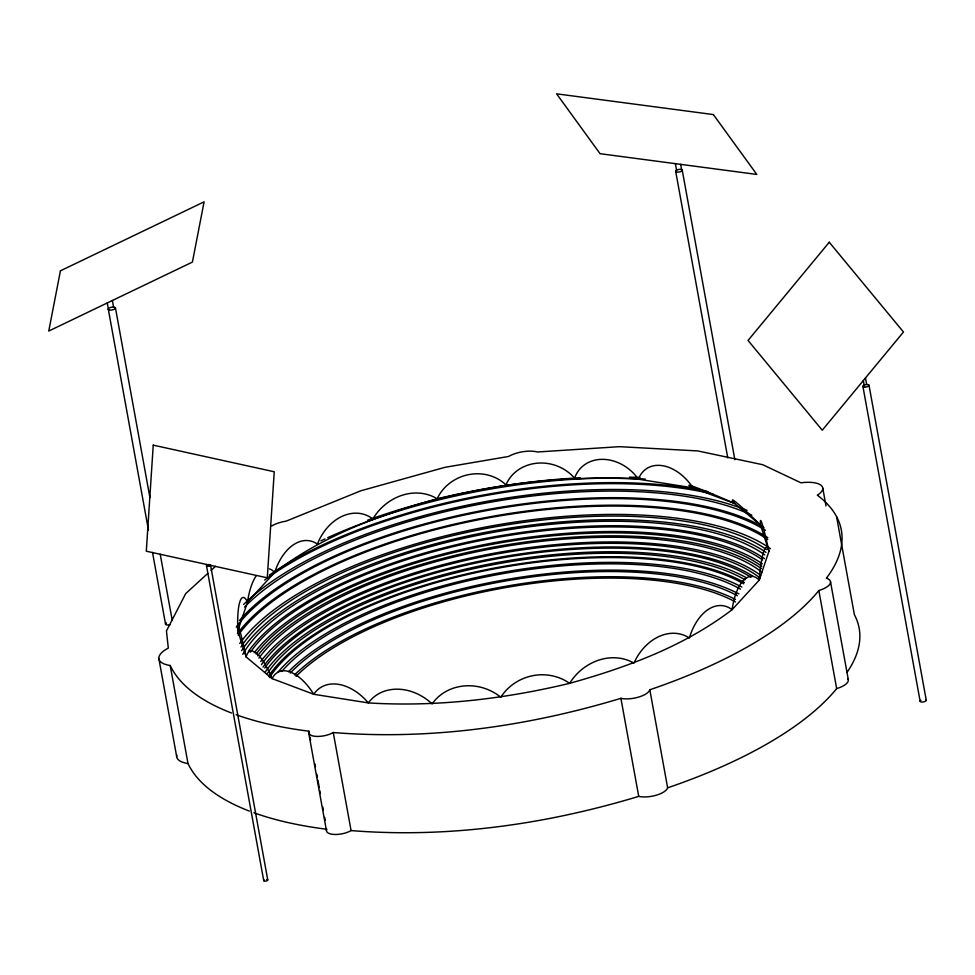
<?xml version="1.0" encoding="UTF-8"?>
<svg xmlns="http://www.w3.org/2000/svg" width="975" height="975" viewBox="0 0 975 975"><rect width="100%" height="100%" fill="white"/><g stroke="black" fill="none" stroke-linecap="round" stroke-linejoin="round"><path stroke-width="1.46" d="M207.76 573.398L185.677 593.641L166.445 630.935L168.309 648.095A29.36 11.371 -10.3 0 0 170.186 665.498L188.004 763.547A342.944 132.893 -10.3 0 0 249.344 811.078M211.075 570.363L215.499 566.304M271.806 525.903A20.304 7.873 -10.3 0 1 286.284 521.101L360.823 490.791L445.063 467.305L508.609 456.471A19.744 7.654 -10.3 0 1 537.371 451.998L619.478 446.672L697.747 450.925L762.767 464.722L800.999 482.82A22.913 8.885 -10.3 0 1 820.889 485.148A22.913 8.885 -10.3 0 1 817.33 495.178A295.986 114.697 -10.3 0 1 826.41 578.187A18.013 6.983 -10.3 0 1 818.842 590.545A333.767 129.334 -10.3 0 1 649.813 689.764A17.404 6.74 -10.3 0 1 638.552 697.113A17.404 6.74 -10.3 0 1 620.904 698.319C528.121 726.363 430.121 740.342 333.255 732.53A14.296 5.545 -10.3 0 1 316.192 736.393A14.296 5.545 -10.3 0 1 309.002 731.213A342.944 132.893 -10.3 0 1 236.096 714.724M847.933 678.697A18.013 6.983 -10.3 0 1 836.66 688.606A333.767 129.334 -10.3 0 1 667.631 787.812A17.404 6.74 -10.3 0 1 656.37 795.173A17.404 6.74 -10.3 0 1 638.723 796.38C545.951 824.411 447.939 838.402 351.073 830.578A14.296 5.545 -10.3 0 1 334.011 834.442A14.296 5.545 -10.3 0 1 326.832 829.262A342.944 132.893 -10.3 0 1 253.914 812.772M869.017 385.32A3.108 1.207 -10.3 0 1 864.52 387.124A3.108 1.207 -10.3 0 1 864.35 385.04A3.108 1.207 -10.3 0 1 869.017 385.32L926.25 700.221M865.471 377.971L866.665 384.528M863.326 380.567L864.52 387.124M862.899 386.332L920.132 701.244M836.562 516.628L854.38 614.689A295.986 114.697 -10.3 0 1 847.165 672.177M822.766 488.122L826.008 505.952M830.493 581.697L848.323 679.758M818.842 590.545L836.66 688.606M682.244 170.186A3.327 1.292 -10.3 0 1 677.406 172.136A3.327 1.292 -10.3 0 1 677.223 169.894A3.327 1.292 -10.3 0 1 682.244 170.186L734.858 459.725M680.66 164.361L681.854 170.918M675.37 163.654L676.565 170.211M675.675 171.283L727.752 457.836M649.825 689.764L667.643 787.824M620.904 698.319L638.723 796.38M333.255 732.53L351.073 830.578M309.002 731.213L309.55 734.175M310.087 737.149L310.623 740.122M314.949 763.888L315.486 766.862M316.838 774.296L317.375 777.27M317.923 780.232L319.264 787.666M319.812 790.64L320.348 793.601M322.774 806.983L323.322 809.945M324.663 817.379L325.211 820.353M308.624 732.493L326.442 830.554M267.759 879.974L210.527 565.073A2.047 0.792 -10.3 0 1 208.406 566.219A2.047 0.792 -10.3 0 1 206.517 565.597A2.047 0.792 -10.3 0 1 208.979 564.549M209.43 565.098L209.576 565.927M206.59 564.464L206.737 565.293M206.493 565.744L263.725 880.644M115.464 307.978A3.632 1.402 -10.3 0 1 110.187 310.087A3.632 1.402 -10.3 0 1 109.992 307.649A3.632 1.402 -10.3 0 1 115.464 307.978L149.906 497.518M160.217 554.227L172.148 619.893M112.381 300.495L113.575 307.052M107.262 302.957L108.457 309.514M108.298 309.173L148.444 530.047M152.514 552.435L165.531 624.073M158.852 658.564L176.682 756.624M239.46 620.466A293.512 113.734 -10.3 0 1 491.888 508.767A293.512 113.734 -10.3 0 1 764.01 527.572M244.53 607.047A293.512 113.734 -10.3 0 1 487.817 502.686A293.512 113.734 -10.3 0 1 751.822 515.202M236.218 627.083A291.293 112.881 -10.3 0 1 487.914 510.352A291.293 112.881 -10.3 0 1 765.436 530.339M231.526 713.017A342.944 132.893 -10.3 0 1 170.186 665.498M269.38 568.888A46.922 19.695 -89.1 0 1 274.682 572.423C322.579 535.848 379.616 514.849 437.141 498.798C502.978 483.003 570.692 475.044 638.406 479.212A41.23 28.202 56.5 0 1 692.993 487.853A37.879 1.438 23.3 0 1 697.149 487.89A37.879 1.438 23.3 0 1 734.662 503.514L760.573 525.159L768.946 551.277A47.751 6.484 -88 0 0 759.233 580.125A47.336 19.866 -89.1 0 0 732.079 609.704C684.182 646.279 627.132 667.278 569.619 683.341C503.77 699.124 436.069 707.082 368.355 702.914A47.178 32.273 56.5 0 0 313.755 694.285L272.086 678.612A46.69 13.236 72.6 0 0 246.188 656.979A46.751 2.194 78.6 0 0 237.803 630.849L247.528 602.014A46.922 19.695 -89.1 0 1 256.023 576.054M188.004 763.547A29.36 11.371 -10.3 0 1 176.804 754.918M269.344 575.067A299.715 116.147 -10.3 0 1 707.838 491.656M243.592 604.476A297.314 115.221 -10.3 0 1 747.021 510.413M264.664 580.028A297.314 115.221 -10.3 0 1 713.164 494.179M257.619 655.773A275.742 106.848 -10.3 0 1 501.077 545.805A275.742 106.848 -10.3 0 1 761.231 568.51M256.084 654.103A275.742 106.848 -10.3 0 1 500.297 542.856A275.742 106.848 -10.3 0 1 761.78 566.304M258.936 658.101A272.427 105.568 -10.3 0 1 502.844 546.804A272.427 105.568 -10.3 0 1 761.828 572.167M260.752 661.501A272.427 105.568 -10.3 0 1 502.649 551.692A272.427 105.568 -10.3 0 1 760.622 575.299M261.446 664.682A269.197 104.313 -10.3 0 1 502.064 553.057A269.197 104.313 -10.3 0 1 760.147 578.126M237.425 633.677A291.293 112.881 -10.3 0 1 490.462 516.689A291.293 112.881 -10.3 0 1 767.837 537.712M238.266 635.127A289.222 112.076 -10.3 0 1 490.803 517.445A289.222 112.076 -10.3 0 1 767.727 539.492M239.777 643.476A289.222 112.076 -10.3 0 1 493.703 525.549A289.222 112.076 -10.3 0 1 770.421 548.657M240.971 647.034A285.309 110.565 -10.3 0 1 489.145 527.914A285.309 110.565 -10.3 0 1 766.472 549.534M241.629 650.666A285.309 110.565 -10.3 0 1 488.487 531.789A285.309 110.565 -10.3 0 1 765.997 552.386M242.775 654.322A281.665 109.151 -10.3 0 1 486.72 533.569A281.665 109.151 -10.3 0 1 764.79 554.921M248.406 651.373A281.665 109.151 -10.3 0 1 494.947 536.701A281.665 109.151 -10.3 0 1 764.473 558.626M250.465 652.117A278.862 108.067 -10.3 0 1 494.922 537.81A278.862 108.067 -10.3 0 1 762.608 559.93M254.243 652.738A278.862 108.067 -10.3 0 1 499.163 541.832A278.862 108.067 -10.3 0 1 762.365 563.794M266.699 879.462A2.047 0.792 -10.3 0 1 267.43 880.486A2.047 0.792 -10.3 0 1 264.493 881.132A2.047 0.792 -10.3 0 1 264.274 879.986M296.034 676.358A251.111 97.305 -10.3 0 1 510.522 586.743A251.111 97.305 -10.3 0 1 735.491 601.953M290.245 673.079A254.353 98.56 -10.3 0 1 507.11 580.71A254.353 98.56 -10.3 0 1 737.332 595.713M294.487 674.932A254.353 98.56 -10.3 0 1 509.218 585.683A254.353 98.56 -10.3 0 1 735.503 599.43M367.477 520.26A302.482 117.219 -10.3 0 1 580.198 477.787M629.484 477.153A302.482 117.219 -10.3 0 1 640.027 477.543M320.897 540.845A299.715 116.147 -10.3 0 1 324.967 538.931M327.71 537.676A299.715 116.147 -10.3 0 1 645.194 479.042M263.018 667.083A269.197 104.313 -10.3 0 1 494.947 558.151A269.197 104.313 -10.3 0 1 753.017 576.274M264.737 668.058A266.589 103.301 -10.3 0 1 494.215 559.321A266.589 103.301 -10.3 0 1 750.969 577.249M265.407 671.726A266.589 103.301 -10.3 0 1 489.596 564.001A266.589 103.301 -10.3 0 1 746.679 577.943M267.15 673.847A263.165 101.985 -10.3 0 1 488.755 565.524A263.165 101.985 -10.3 0 1 745.071 579.82M268.625 676.089A263.165 101.985 -10.3 0 1 489.511 569.01A263.165 101.985 -10.3 0 1 744.4 582.587M269.478 677.588A261.178 101.205 -10.3 0 1 488.877 569.924A261.178 101.205 -10.3 0 1 743.632 583.781M277.802 672.36A261.178 101.205 -10.3 0 1 498.773 573.008A261.178 101.205 -10.3 0 1 741.865 587.096M281.726 671.519A257.68 99.852 -10.3 0 1 501.638 573.861A257.68 99.852 -10.3 0 1 740.488 589.132M288.527 671.678A257.68 99.852 -10.3 0 1 507.183 579.382A257.68 99.852 -10.3 0 1 738.879 593.921M925.787 699.684A3.108 1.207 -10.3 0 1 925.031 701.427A3.108 1.207 -10.3 0 1 920.912 701.89A3.108 1.207 -10.3 0 1 920.961 700.233M170.15 624.682A3.632 1.402 -10.3 0 1 166.067 624.695A3.632 1.402 -10.3 0 1 166.493 622.903M153.246 445.148L146.299 551.204L267.284 577.822L274.243 471.766L153.246 445.148M60.426 270.818L48.75 331.049L192.416 262.08L204.092 201.849L60.426 270.818M768.946 551.277L759.233 580.125L732.079 609.704A47.032 29.055 -81 0 0 689.337 638.016A47.531 36.782 -69.4 0 0 633.921 663.134A49.445 43.363 -50.1 0 0 569.619 683.341A47.787 45.837 -20.6 0 0 500.784 697.247A46.398 41.828 18.6 0 0 432.144 703.926A47.178 38.72 42.5 0 0 368.355 702.914L313.755 694.285A46.788 23.437 65.6 0 0 272.086 678.612L246.188 656.979L237.803 630.849A45.935 8.86 84.4 0 1 247.528 602.014L274.682 572.423A48.713 30.091 -81 0 1 317.423 544.111A44.984 34.807 -69.4 0 1 372.828 518.992A48.348 42.4 -50.1 0 1 437.141 498.798A42.096 38.756 -17.8 0 1 505.964 484.88A40.657 36.66 18.6 0 1 574.604 478.201A39.609 32.504 42.5 0 1 602.989 459.347A39.609 32.504 42.5 0 1 638.406 479.212L692.993 487.853L734.662 503.514A43.18 2.169 45.1 0 1 760.573 525.159A47.312 2.218 78.6 0 1 768.946 551.277M829.25 242.239L748.044 340.446L822.266 430.219L903.472 332.012L829.25 242.239M713.347 114.562L556.603 93.832L600.064 153.697L756.795 174.428L713.347 114.562"/></g></svg>
